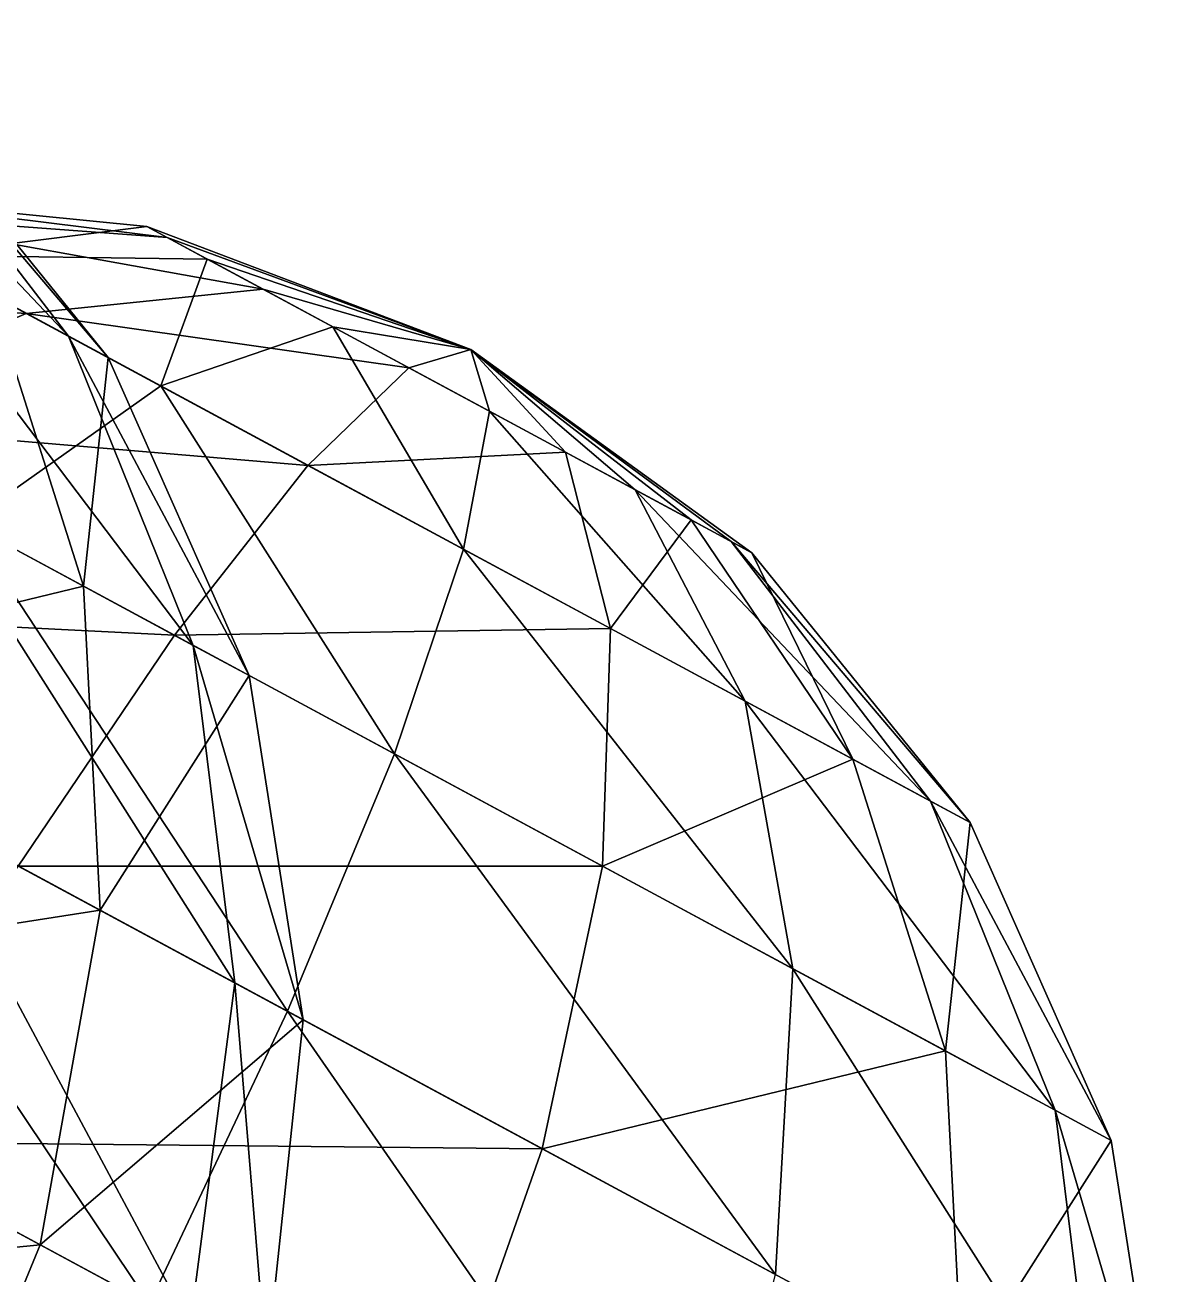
# Model space of a CAD drawing. Header units: metres. Extents: x -386 to 289, y -317 to 299.
# Drawn here: x -153.85 to -128.33, y 124.21 to 152.19 of the extents above; entities that cross this region are included whole.
import ezdxf

# ---------------------------------------------------------------- set-up
doc = ezdxf.new("R2010")
doc.units = ezdxf.units.M

msp = doc.modelspace()

# ---------------------------------------------------------------- linework, layer by layer
for points in [[(-159.48979, 152.18556, -393.90442), (-157.02995, 147.45287, -388.16995), (-152.8772, 145.21216, -394.33618), (-152.87709, 145.21227, -394.3361)], [(-159.48979, 152.18556, -393.90442), (-152.8772, 145.21216, -394.33618), (-157.34016, 151.0257, -397.0963), (-157.34006, 151.0258, -397.09622)], [(-157.34016, 151.0257, -397.0963), (-152.8772, 145.21216, -394.33618), (-151.99414, 144.73569, -402.03564), (-151.99403, 144.7358, -402.03555)], [(-157.34016, 151.0257, -397.0963), (-151.99414, 144.73569, -402.03564), (-156.88306, 150.77905, -401.08185), (-156.88295, 150.77916, -401.08176)], [(-156.88306, 150.77905, -401.08185), (-151.99414, 144.73569, -402.03564), (-154.6174, 146.15112, -409.2053), (-154.6173, 146.15123, -409.2052)], [(-150.67287, 147.42819, -571.3029), (-157.98213, 147.96661, -574.06305), (-158.86519, 148.44308, -566.3636), (-158.86508, 148.44319, -566.36346)], [(-150.67287, 147.42819, -571.3029), (-158.86519, 148.44308, -566.3636), (-151.12997, 147.67484, -567.3174), (-151.12987, 147.67494, -567.31726)], [(-151.12997, 147.67484, -567.3174), (-158.86519, 148.44308, -566.3636), (-156.24193, 147.02765, -559.194), (-156.24182, 147.02776, -559.19385)], [(-153.82938, 145.7259, -580.2293), (-165.30055, 146.49814, -576.4332), (-157.98213, 147.96661, -574.06305), (-157.98203, 147.96672, -574.0629)], [(-148.52324, 146.26833, -574.4948), (-153.82938, 145.7259, -580.2293), (-157.98213, 147.96661, -574.06305), (-157.98203, 147.96672, -574.0629)], [(-148.52324, 146.26833, -574.4948), (-157.98213, 147.96661, -574.06305), (-150.67287, 147.42819, -571.3029), (-150.67276, 147.4283, -571.3028)], [(-157.02995, 147.45287, -388.16995), (-155.95947, 141.45796, -383.24564), (-150.0866, 138.28912, -391.966), (-150.08649, 138.28923, -391.9659)], [(-157.02995, 147.45287, -388.16995), (-150.0866, 138.28912, -391.966), (-152.8772, 145.21216, -394.33618), (-152.87709, 145.21227, -394.3361)], [(-151.12997, 147.67484, -567.3174), (-156.24193, 147.02765, -559.194), (-149.77208, 146.94215, -563.6061), (-149.77197, 146.94226, -563.60596)], [(-143.87088, 144.91959, -568.34094), (-150.67287, 147.42819, -571.3029), (-151.12997, 147.67484, -567.3174), (-151.12987, 147.67494, -567.31726)], [(-143.87088, 144.91959, -568.34094), (-151.12997, 147.67484, -567.3174), (-149.77208, 146.94215, -563.6061), (-149.77197, 146.94226, -563.60596)], [(-143.87088, 144.91959, -568.34094), (-148.52324, 146.26833, -574.4948), (-150.67287, 147.42819, -571.3029), (-150.67276, 147.4283, -571.3028)], [(-156.24193, 147.02765, -559.194), (-155.16507, 141.02931, -548.7319), (-150.81526, 144.09958, -554.4752), (-150.81516, 144.09969, -554.4751)], [(-149.77208, 146.94215, -563.6061), (-156.24193, 147.02765, -559.194), (-150.81526, 144.09958, -554.4752), (-150.81516, 144.09969, -554.4751)], [(-149.77208, 146.94215, -563.6061), (-150.81526, 144.09958, -554.4752), (-146.96303, 145.42647, -561.1635), (-146.96292, 145.42657, -561.1634)], [(-143.87088, 144.91959, -568.34094), (-149.77208, 146.94215, -563.6061), (-146.96303, 145.42647, -561.1635), (-146.96292, 145.42657, -561.1634)], [(-153.82938, 145.7259, -580.2293), (-159.42767, 143.32928, -585.15356), (-165.30055, 146.49814, -576.4332), (-165.30045, 146.49825, -576.4331)], [(-154.6174, 146.15112, -409.2053), (-152.5476, 139.61702, -412.99408), (-160.22208, 143.75795, -419.66733), (-160.22197, 143.75806, -419.66724)], [(-151.99414, 144.73569, -402.03564), (-152.5476, 139.61702, -412.99408), (-154.6174, 146.15112, -409.2053), (-154.6173, 146.15123, -409.2052)], [(-145.25708, 144.506, -576.0378), (-153.82938, 145.7259, -580.2293), (-148.52324, 146.26833, -574.4948), (-148.52313, 146.26843, -574.4947)], [(-143.87088, 144.91959, -568.34094), (-145.25708, 144.506, -576.0378), (-148.52324, 146.26833, -574.4948), (-148.52313, 146.26843, -574.4947)], [(-148.52324, 146.26833, -574.4948), (-148.52324, 146.26833, -574.4948), (-145.25708, 144.506, -576.0378), (-145.25697, 144.5061, -576.03766)], [(-147.51964, 142.32137, -583.21), (-159.42767, 143.32928, -585.15356), (-153.82938, 145.7259, -580.2293), (-153.82927, 145.72601, -580.2292)], [(-145.25708, 144.506, -576.0378), (-147.51964, 142.32137, -583.21), (-153.82938, 145.7259, -580.2293), (-153.82927, 145.72601, -580.2292)], [(-153.82938, 145.7259, -580.2293), (-153.82938, 145.7259, -580.2293), (-147.51964, 142.32137, -583.21), (-147.51953, 142.32147, -583.2099)], [(-152.8772, 145.21216, -394.33618), (-150.0866, 138.28912, -391.966), (-148.83775, 137.6153, -402.8547), (-148.83765, 137.6154, -402.8546)], [(-152.8772, 145.21216, -394.33618), (-148.83775, 137.6153, -402.8547), (-151.99414, 144.73569, -402.03564), (-151.99403, 144.7358, -402.03555)], [(-146.96303, 145.42647, -561.1635), (-150.81526, 144.09958, -554.4752), (-144.03925, 140.44344, -553.47186), (-144.03914, 140.44354, -553.47174)], [(-146.96303, 145.42647, -561.1635), (-144.03925, 140.44344, -553.47186), (-143.4555, 143.53392, -560.6441), (-143.4554, 143.53403, -560.644)], [(-143.87088, 144.91959, -568.34094), (-146.96303, 145.42647, -561.1635), (-143.4555, 143.53392, -560.6441), (-143.4554, 143.53403, -560.644)], [(-151.99414, 144.73569, -402.03564), (-148.83775, 137.6153, -402.8547), (-152.5476, 139.61702, -412.99408), (-152.5475, 139.61713, -412.994)], [(-143.87088, 144.91959, -568.34094), (-141.74956, 142.61345, -575.5184), (-145.25708, 144.506, -576.0378), (-145.25697, 144.5061, -576.03766)], [(-143.87088, 144.91959, -568.34094), (-143.4555, 143.53392, -560.6441), (-140.18935, 141.77159, -562.1871), (-140.18924, 141.7717, -562.18695)], [(-143.87088, 144.91959, -568.34094), (-140.18935, 141.77159, -562.1871), (-138.03972, 140.61172, -565.37897), (-138.03961, 140.61183, -565.37885)], [(-143.87088, 144.91959, -568.34094), (-138.03972, 140.61172, -565.37897), (-137.58261, 140.36508, -569.3645), (-137.5825, 140.36519, -569.3644)], [(-143.87088, 144.91959, -568.34094), (-137.58261, 140.36508, -569.3645), (-138.9405, 141.09776, -573.07574), (-138.9404, 141.09787, -573.0756)], [(-143.87088, 144.91959, -568.34094), (-138.9405, 141.09776, -573.07574), (-141.74956, 142.61345, -575.5184), (-141.74945, 142.61356, -575.51825)], [(-141.74956, 142.61345, -575.5184), (-147.51964, 142.32137, -583.21), (-145.25708, 144.506, -576.0378), (-145.25697, 144.5061, -576.03766)], [(-150.81526, 144.09958, -554.4752), (-155.16507, 141.02931, -548.7319), (-145.58234, 135.85875, -547.31287), (-145.58223, 135.85886, -547.31274)], [(-150.81526, 144.09958, -554.4752), (-145.58234, 135.85875, -547.31287), (-144.03925, 140.44344, -553.47186), (-144.03914, 140.44354, -553.47174)], [(-152.5476, 139.61702, -412.99408), (-161.57188, 137.42632, -424.07437), (-160.22208, 143.75795, -419.66733), (-160.22197, 143.75806, -419.66724)], [(-143.4555, 143.53392, -560.6441), (-144.03925, 140.44344, -553.47186), (-137.7295, 137.0389, -556.4526), (-137.7294, 137.039, -556.45245)], [(-143.4555, 143.53392, -560.6441), (-137.7295, 137.0389, -556.4526), (-140.18935, 141.77159, -562.1871), (-140.18924, 141.7717, -562.18695)], [(-150.50436, 138.51454, -589.369), (-164.93661, 139.2418, -588.9321), (-159.42767, 143.32928, -585.15356), (-159.42757, 143.32939, -585.15344)], [(-147.51964, 142.32137, -583.21), (-150.50436, 138.51454, -589.369), (-159.42767, 143.32928, -585.15356), (-159.42757, 143.32939, -585.15344)], [(-159.42767, 143.32928, -585.15356), (-159.42767, 143.32928, -585.15356), (-150.50436, 138.51454, -589.369), (-150.50426, 138.51465, -589.3689)], [(-141.74956, 142.61345, -575.5184), (-140.74362, 138.66522, -582.20667), (-147.51964, 142.32137, -583.21), (-147.51953, 142.32147, -583.2099)], [(-138.9405, 141.09776, -573.07574), (-140.74362, 138.66522, -582.20667), (-141.74956, 142.61345, -575.5184), (-141.74945, 142.61356, -575.51825)], [(-140.74362, 138.66522, -582.20667), (-150.50436, 138.51454, -589.369), (-147.51964, 142.32137, -583.21), (-147.51953, 142.32147, -583.2099)], [(-140.18935, 141.77159, -562.1871), (-137.7295, 137.0389, -556.4526), (-133.57675, 134.79819, -562.61884), (-133.57664, 134.7983, -562.6187)], [(-140.18935, 141.77159, -562.1871), (-133.57675, 134.79819, -562.61884), (-138.03972, 140.61172, -565.37897), (-138.03961, 140.61183, -565.37885)], [(-155.95947, 141.45796, -383.24564), (-156.35129, 134.60944, -379.4671), (-149.1585, 130.72841, -390.1473), (-149.15839, 130.72852, -390.14722)], [(-155.95947, 141.45796, -383.24564), (-149.1585, 130.72841, -390.1473), (-150.0866, 138.28912, -391.966), (-150.08649, 138.28923, -391.9659)], [(-155.16507, 141.02931, -548.7319), (-159.71602, 136.42493, -544.3248), (-147.97961, 130.09232, -542.5869), (-147.9795, 130.09242, -542.5868)], [(-155.16507, 141.02931, -548.7319), (-147.97961, 130.09232, -542.5869), (-145.58234, 135.85875, -547.31287), (-145.58223, 135.85886, -547.31274)], [(-138.9405, 141.09776, -573.07574), (-135.31696, 135.73715, -577.4879), (-140.74362, 138.66522, -582.20667), (-140.74352, 138.66533, -582.20654)], [(-137.58261, 140.36508, -569.3645), (-135.31696, 135.73715, -577.4879), (-138.9405, 141.09776, -573.07574), (-138.9404, 141.09787, -573.0756)], [(-138.03972, 140.61172, -565.37897), (-133.57675, 134.79819, -562.61884), (-132.6937, 134.32172, -570.3183), (-132.69359, 134.32182, -570.3182)], [(-138.03972, 140.61172, -565.37897), (-132.6937, 134.32172, -570.3183), (-137.58261, 140.36508, -569.3645), (-137.5825, 140.36519, -569.3644)], [(-144.03925, 140.44344, -553.47186), (-145.58234, 135.85875, -547.31287), (-136.65903, 131.04399, -551.5283), (-136.65892, 131.0441, -551.5282)], [(-144.03925, 140.44344, -553.47186), (-136.65903, 131.04399, -551.5283), (-137.7295, 137.0389, -556.4526), (-137.7294, 137.039, -556.45245)], [(-137.58261, 140.36508, -569.3645), (-132.6937, 134.32172, -570.3183), (-135.31696, 135.73715, -577.4879), (-135.31685, 135.73726, -577.4878)], [(-152.5476, 139.61702, -412.99408), (-152.1726, 132.35474, -415.90134), (-161.57188, 137.42632, -424.07437), (-161.57178, 137.42642, -424.07428)], [(-148.83775, 137.6153, -402.8547), (-152.1726, 132.35474, -415.90134), (-152.5476, 139.61702, -412.99408), (-152.5475, 139.61713, -412.994)], [(-150.50436, 138.51454, -589.369), (-154.00784, 133.34497, -594.095), (-164.93661, 139.2418, -588.9321), (-164.93651, 139.24191, -588.932)], [(-140.92163, 133.34398, -587.95), (-154.00784, 133.34497, -594.095), (-150.50436, 138.51454, -589.369), (-150.50426, 138.51465, -589.3689)], [(-140.74362, 138.66522, -582.20667), (-140.92163, 133.34398, -587.95), (-150.50436, 138.51454, -589.369), (-150.50426, 138.51465, -589.3689)], [(-135.31696, 135.73715, -577.4879), (-140.92163, 133.34398, -587.95), (-140.74362, 138.66522, -582.20667), (-140.74352, 138.66533, -582.20654)], [(-150.0866, 138.28912, -391.966), (-149.1585, 130.72841, -390.1473), (-147.629, 129.90314, -403.4832), (-147.62889, 129.90324, -403.4831)], [(-150.0866, 138.28912, -391.966), (-147.629, 129.90314, -403.4832), (-148.83775, 137.6153, -402.8547), (-148.83765, 137.6154, -402.8546)], [(-152.1726, 132.35474, -415.90134), (-164.00151, 130.51578, -426.84476), (-161.57188, 137.42632, -424.07437), (-161.57178, 137.42642, -424.07428)], [(-148.83775, 137.6153, -402.8547), (-147.629, 129.90314, -403.4832), (-152.1726, 132.35474, -415.90134), (-152.1725, 132.35484, -415.90125)], [(-137.7295, 137.0389, -556.4526), (-136.65903, 131.04399, -551.5283), (-130.78615, 127.87516, -560.24866), (-130.78604, 127.87526, -560.24854)], [(-137.7295, 137.0389, -556.4526), (-130.78615, 127.87516, -560.24866), (-133.57675, 134.79819, -562.61884), (-133.57664, 134.7983, -562.6187)], [(-159.71602, 136.42493, -544.3248), (-164.15796, 130.60019, -541.5545), (-151.06772, 123.53706, -539.616), (-151.06761, 123.53716, -539.6159)], [(-159.71602, 136.42493, -544.3248), (-151.06772, 123.53706, -539.616), (-147.97961, 130.09232, -542.5869), (-147.9795, 130.09242, -542.5868)], [(-145.58234, 135.85875, -547.31287), (-147.97961, 130.09232, -542.5869), (-137.05084, 124.19546, -547.74976), (-137.05074, 124.19556, -547.74963)], [(-145.58234, 135.85875, -547.31287), (-137.05084, 124.19546, -547.74976), (-136.65903, 131.04399, -551.5283), (-136.65892, 131.0441, -551.5282)], [(-135.31696, 135.73715, -577.4879), (-133.24716, 129.20305, -581.27673), (-140.92163, 133.34398, -587.95), (-140.92152, 133.34409, -587.9499)], [(-132.6937, 134.32172, -570.3183), (-133.24716, 129.20305, -581.27673), (-135.31696, 135.73715, -577.4879), (-135.31685, 135.73726, -577.4878)], [(-156.35129, 134.60944, -379.4671), (-158.1787, 127.373955, -377.0918), (-150.15619, 123.04524, -389.00403), (-150.15608, 123.04534, -389.00394)], [(-156.35129, 134.60944, -379.4671), (-150.15619, 123.04524, -389.00403), (-149.1585, 130.72841, -390.1473), (-149.15839, 130.72852, -390.14722)], [(-133.57675, 134.79819, -562.61884), (-130.78615, 127.87516, -560.24866), (-129.53731, 127.201324, -571.1373), (-129.5372, 127.20142, -571.1372)], [(-133.57675, 134.79819, -562.61884), (-129.53731, 127.201324, -571.1373), (-132.6937, 134.32172, -570.3183), (-132.69359, 134.32182, -570.3182)], [(-132.6937, 134.32172, -570.3183), (-129.53731, 127.201324, -571.1373), (-133.24716, 129.20305, -581.27673), (-133.24706, 129.20316, -581.2766)], [(-142.27144, 127.012344, -592.35706), (-157.79132, 127.16493, -597.06586), (-154.00784, 133.34497, -594.095), (-154.00774, 133.34508, -594.09485)], [(-140.92163, 133.34398, -587.95), (-142.27144, 127.012344, -592.35706), (-154.00784, 133.34497, -594.095), (-154.00774, 133.34508, -594.09485)], [(-133.24716, 129.20305, -581.27673), (-142.27144, 127.012344, -592.35706), (-140.92163, 133.34398, -587.95), (-140.92152, 133.34409, -587.9499)], [(-152.1726, 132.35474, -415.90134), (-153.51799, 124.85918, -417.7289), (-164.00151, 130.51578, -426.84476), (-164.0014, 130.51588, -426.84467)], [(-147.629, 129.90314, -403.4832), (-153.51799, 124.85918, -417.7289), (-152.1726, 132.35474, -415.90134), (-152.1725, 132.35484, -415.90125)], [(-136.65903, 131.04399, -551.5283), (-137.05084, 124.19546, -547.74976), (-129.85805, 120.31444, -558.42993), (-129.85794, 120.31454, -558.4298)], [(-136.65903, 131.04399, -551.5283), (-129.85805, 120.31444, -558.42993), (-130.78615, 127.87516, -560.24866), (-130.78604, 127.87526, -560.24854)], [(-149.1585, 130.72841, -390.1473), (-150.15619, 123.04524, -389.00403), (-148.45024, 122.12477, -403.87827), (-148.45013, 122.12487, -403.87817)], [(-149.1585, 130.72841, -390.1473), (-148.45024, 122.12477, -403.87827), (-147.629, 129.90314, -403.4832), (-147.62889, 129.90324, -403.4831)], [(-153.51799, 124.85918, -417.7289), (-167.34538, 123.4973, -427.78967), (-164.00151, 130.51578, -426.84476), (-164.0014, 130.51588, -426.84467)], [(-164.15796, 130.60019, -541.5545), (-154.63617, 116.63976, -538.6027), (-151.06772, 123.53706, -539.616), (-151.06761, 123.53716, -539.6159)], [(-147.629, 129.90314, -403.4832), (-148.45024, 122.12477, -403.87827), (-153.51799, 124.85918, -417.7289), (-153.51788, 124.859276, -417.72882)], [(-147.97961, 130.09232, -542.5869), (-151.06772, 123.53706, -539.616), (-138.87825, 116.959984, -545.37445), (-138.87814, 116.96008, -545.3743)], [(-147.97961, 130.09232, -542.5869), (-138.87825, 116.959984, -545.37445), (-137.05084, 124.19546, -547.74976), (-137.05074, 124.19556, -547.74963)], [(-133.24716, 129.20305, -581.27673), (-132.87216, 121.940765, -584.184), (-142.27144, 127.012344, -592.35706), (-142.27133, 127.01244, -592.35693)], [(-129.53731, 127.201324, -571.1373), (-132.87216, 121.940765, -584.184), (-133.24716, 129.20305, -581.27673), (-133.24706, 129.20316, -581.2766)], [(-130.78615, 127.87516, -560.24866), (-129.85805, 120.31444, -558.42993), (-128.32855, 119.48917, -571.7658), (-128.32845, 119.489265, -571.7657)], [(-130.78615, 127.87516, -560.24866), (-128.32855, 119.48917, -571.7658), (-129.53731, 127.201324, -571.1373), (-129.5372, 127.20142, -571.1372)], [(-158.1787, 127.373955, -377.0918), (-161.31715, 120.24464, -376.28162), (-153.01164, 115.76323, -388.61407), (-153.01154, 115.76333, -388.61398)], [(-158.1787, 127.373955, -377.0918), (-153.01164, 115.76323, -388.61407), (-150.15619, 123.04524, -389.00403), (-150.15608, 123.04534, -389.00394)], [(-144.70107, 120.10181, -595.1274), (-161.59697, 120.39561, -598.07916), (-157.79132, 127.16493, -597.06586), (-157.79121, 127.16503, -597.06573)], [(-142.27144, 127.012344, -592.35706), (-144.70107, 120.10181, -595.1274), (-157.79132, 127.16493, -597.06586), (-157.79121, 127.16503, -597.06573)], [(-129.53731, 127.201324, -571.1373), (-128.32855, 119.48917, -571.7658), (-132.87216, 121.940765, -584.184), (-132.87206, 121.940865, -584.1839)], [(-132.87216, 121.940765, -584.184), (-144.70107, 120.10181, -595.1274), (-142.27144, 127.012344, -592.35706), (-142.27133, 127.01244, -592.35693)], [(-153.51799, 124.85918, -417.7289), (-156.49205, 117.64115, -418.35226), (-167.34538, 123.4973, -427.78967), (-167.34528, 123.4974, -427.78958)], [(-148.45024, 122.12477, -403.87827), (-156.49205, 117.64115, -418.35226), (-153.51799, 124.85918, -417.7289), (-153.51788, 124.859276, -417.72882)]]:
    msp.add_3dface(points)

doc.saveas('drawing.dxf')
